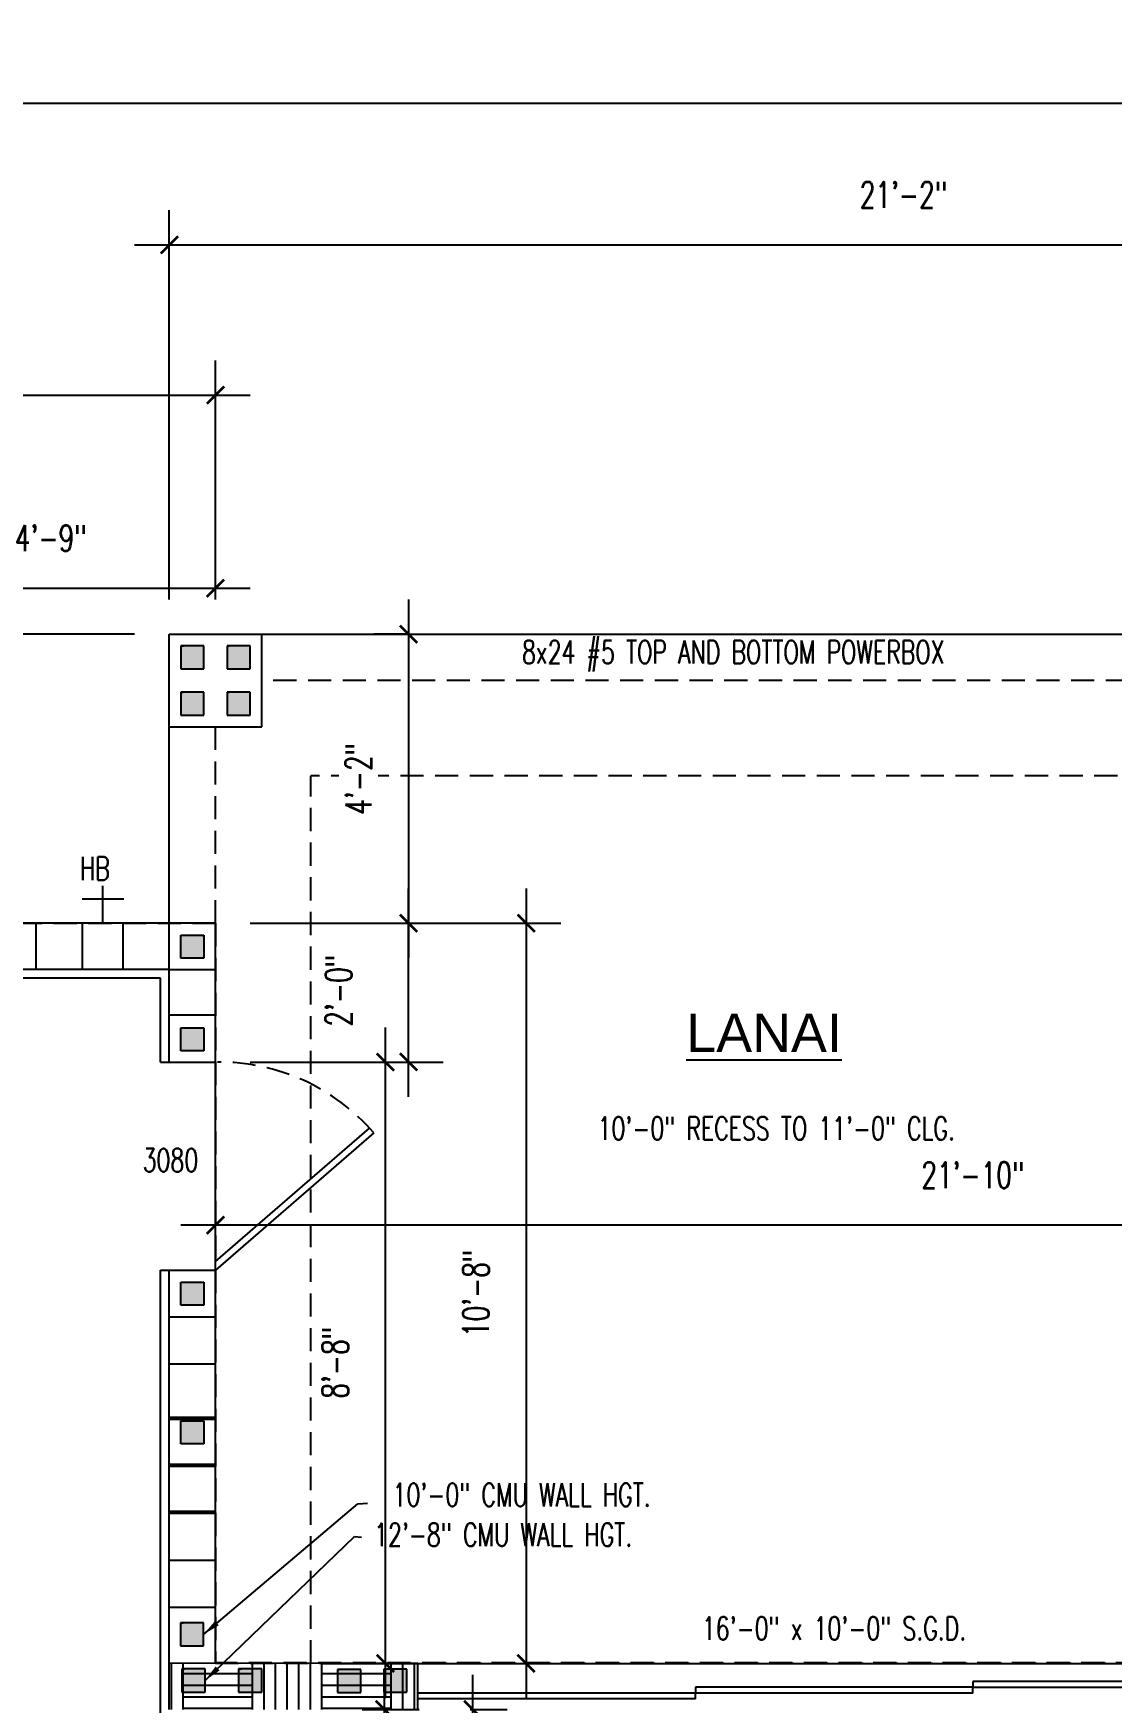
# Model space of a CAD drawing. Header units: inches. Extents: x -25328 to 8149, y -5530 to 4336.
# Drawn here: x -4409.9 to -4223.4, y 2403 to 2691.8 of the extents above; entities that cross this region are included whole.
import ezdxf

# ---------------------------------------------------------------- set-up
doc = ezdxf.new("R2010")
doc.units = ezdxf.units.IN
doc.header["$LTSCALE"] = 16
doc.header["$MEASUREMENT"] = 0
doc.linetypes.add('HIDDEN', pattern=[0.375, 0.25, -0.125])
doc.layers.get('0').update_dxf_attribs({"linetype": 'CONTINUOUS'})
doc.layers.get('DEFPOINTS').update_dxf_attribs({"linetype": 'CONTINUOUS'})
doc.layers.add('AREA', color=7, linetype='HIDDEN', plot=False)
for name, color, linetype in [('BLOCK', 8, 'CONTINUOUS'), ('CEILING', 8, 'CONTINUOUS'), ('CELLS', 165, 'CONTINUOUS'), ('CONC', 3, 'CONTINUOUS'), ('DIM', 5, 'CONTINUOUS'), ('DOORS', 1, 'CONTINUOUS'), ('DRY WALL', 8, 'CONTINUOUS'), ('TEXT', 11, 'CONTINUOUS'), ('TEXT ROOM', 3, 'CONTINUOUS'), ('WALLS EXT', 6, 'CONTINUOUS'), ('WALLS INT', 6, 'CONTINUOUS')]:
    doc.layers.add(name, color=color, linetype=linetype)
doc.styles.add('PAYTAS RM', font='romans.shx', dxfattribs={"width": 0.7, "height": 4.5})
doc.styles.add('PAYTS NOTES', font='romans.shx', dxfattribs={"width": 0.7, "height": 4.5})
doc.styles.add('TEST', font='swissk.ttf', dxfattribs={"height": 4})
doc.dimstyles.new('DIM- PAYTAS', dxfattribs={"dimscale": 48, "dimtxt": 0.1, "dimasz": 0.0625, "dimexe": 0.125, "dimexo": 0.125, "dimgap": 0.125, "dimtad": 1, "dimdec": 1, "dimzin": 3, "dimdsep": 46, "dimlunit": 4, "dimtxsty": 'PAYTAS RM', "dimblk": 'ARCHTICK', "dimcen": 0.09, "dimdle": 0.125, "dimclrd": 5, "dimclre": 5, "dimclrt": 11, "dimadec": 0, "dimazin": 0, "dimtfac": 1, "dimtdec": 1, "dimtofl": 0, "dimtmove": 2, "dimatfit": 3, "dimfxl": 0, "dimfrac": 2, "dimtolj": 1, "dimtzin": 3, "dimarcsym": 0})

# ---------------------------------------------------------------- blocks, each defined once
blk = doc.blocks.new('_ArchTick')
at = {"color": 0, "linetype": 'ByBlock', "const_width": 0.15}
blk.add_lwpolyline([(-0.5, -0.5), (0.5, 0.5)], dxfattribs=at)
blk = doc.blocks.new('*D260')
at = {"layer": 'DEFPOINTS', "color": 0, "transparency": 16777216}
for p in [(-4378.39, 2513.81), (-4349, 2513.81), (-4366.19, 2409.78)]:
    blk.add_point(p, dxfattribs=at)
at = {"layer": 'DIM', "color": 5, "lineweight": -2, "transparency": 16777216}
for p, q in [((-4349, 2403.78), (-4349, 2519.81)), ((-4372.39, 2513.81), (-4343, 2513.81)), ((-4360.19, 2409.78), (-4343, 2409.78))]:
    blk.add_line(p, q, dxfattribs=at)
at = {"layer": 'DIM', "color": 5, "lineweight": -2, "transparency": 16777216, "xscale": 3, "yscale": 3, "zscale": 3}
for p, rotation in [((-4349, 2513.81), 90), ((-4349, 2409.78), 270)]:
    blk.add_blockref('_ArchTick', p, dxfattribs=dict(at, rotation=rotation))
at = {"layer": 'DIM', "color": 11, "transparency": 16777216, "insert": (-4357.68, 2461.79), "char_height": 4.5, "attachment_point": 5, "rotation": 90, "style": 'PAYTAS RM'}
blk.add_mtext('\\A1;8\'-8"', dxfattribs=at)
blk = doc.blocks.new('*D261')
at = {"layer": 'DEFPOINTS', "color": 0, "transparency": 16777216}
for p in [(-4378.39, 2629.19), (-4378.39, 2587.81), (-4580.39, 2537.81)]:
    blk.add_point(p, dxfattribs=at)
at = {"layer": 'DIM', "color": 5, "lineweight": -2, "transparency": 16777216}
for p, q in [((-4580.39, 2543.81), (-4580.39, 2635.19)), ((-4378.39, 2593.81), (-4378.39, 2635.19)), ((-4586.39, 2629.19), (-4372.39, 2629.19))]:
    blk.add_line(p, q, dxfattribs=at)
at = {"layer": 'DIM', "color": 5, "lineweight": -2, "transparency": 16777216, "xscale": 3, "yscale": 3, "zscale": 3, "rotation": 180}
blk.add_blockref('_ArchTick', (-4580.39, 2629.19), dxfattribs=at)
at = {"layer": 'DIM', "color": 5, "lineweight": -2, "transparency": 16777216, "xscale": 3, "yscale": 3, "zscale": 3}
blk.add_blockref('_ArchTick', (-4378.39, 2629.19), dxfattribs=at)
at = {"layer": 'DIM', "color": 11, "transparency": 16777216, "insert": (-4479.39, 2637.87), "char_height": 4.5, "attachment_point": 5, "style": 'PAYTAS RM'}
blk.add_mtext('\\A1;16\'-10"', dxfattribs=at)
blk = doc.blocks.new('*D281')
at = {"layer": 'DEFPOINTS', "color": 0, "transparency": 16777216}
for p in [(-4378.39, 2485.58), (-4116.39, 2477.81), (-4378.39, 2439.03)]:
    blk.add_point(p, dxfattribs=at)
at = {"layer": 'DIM', "color": 5, "lineweight": -2, "transparency": 16777216}
for p, q in [((-4378.39, 2445.03), (-4378.39, 2491.58)), ((-4116.39, 2483.81), (-4116.39, 2491.58)), ((-4110.39, 2485.58), (-4384.39, 2485.58))]:
    blk.add_line(p, q, dxfattribs=at)
at = {"layer": 'DIM', "color": 5, "lineweight": -2, "transparency": 16777216, "xscale": 3, "yscale": 3, "zscale": 3, "rotation": 180}
blk.add_blockref('_ArchTick', (-4378.39, 2485.58), dxfattribs=at)
at = {"layer": 'DIM', "color": 5, "lineweight": -2, "transparency": 16777216, "xscale": 3, "yscale": 3, "zscale": 3}
blk.add_blockref('_ArchTick', (-4116.39, 2485.58), dxfattribs=at)
at = {"layer": 'DIM', "color": 11, "transparency": 16777216, "insert": (-4247.39, 2494.26), "char_height": 4.5, "attachment_point": 5, "style": 'PAYTAS RM', "bg_fill": 3, "box_fill_scale": 1.25, "bg_fill_color": 256, "bg_fill_true_color": 13158600, "bg_fill_transparency": 0}
blk.add_mtext('\\A1;21\'-10"', dxfattribs=at)
blk = doc.blocks.new('*D308')
at = {"layer": 'DEFPOINTS', "color": 0, "transparency": 16777216}
for p in [(-4378.39, 2537.81), (-4345, 2537.81), (-4378.39, 2513.81)]:
    blk.add_point(p, dxfattribs=at)
at = {"layer": 'DIM', "color": 5, "lineweight": -2, "transparency": 16777216}
for p, q in [((-4345, 2507.81), (-4345, 2543.81)), ((-4372.39, 2537.81), (-4339, 2537.81)), ((-4372.39, 2513.81), (-4339, 2513.81))]:
    blk.add_line(p, q, dxfattribs=at)
at = {"layer": 'DIM', "color": 5, "lineweight": -2, "transparency": 16777216, "xscale": 3, "yscale": 3, "zscale": 3}
for p, rotation in [((-4345, 2537.81), 90), ((-4345, 2513.81), 270)]:
    blk.add_blockref('_ArchTick', p, dxfattribs=dict(at, rotation=rotation))
at = {"layer": 'DIM', "color": 11, "transparency": 16777216, "insert": (-4357.09, 2526.15), "char_height": 4.5, "attachment_point": 5, "rotation": 90, "style": 'PAYTAS RM', "bg_fill": 3, "box_fill_scale": 1.25, "bg_fill_color": 256, "bg_fill_true_color": 13158600, "bg_fill_transparency": 0}
blk.add_mtext('\\A1;2\'-0"', dxfattribs=at)
blk = doc.blocks.new('CELL')
at = {"layer": 'CELLS', "linetype": 'Continuous'}
for p, q in [((-1.99, -1.89), (-1.99, 2.11)), ((-1.99, 2.11), (2.01, 2.11)), ((2.01, 2.11), (2.01, -1.89)), ((2.01, -1.89), (-1.99, -1.89))]:
    blk.add_line(p, q, dxfattribs=at)
for points in [[(-1.99, 2.11), (-1.99, -1.89), (2.01, 2.11), (-0.07, -1.89)], [(2.01, 2.11), (-0.07, -1.89), (2.01, -0.79), (1.71, -1.89)], [(2.01, -0.79), (1.71, -1.89), (2.01, -1.89)]]:
    blk.add_solid(points, dxfattribs=at)
blk = doc.blocks.new('*D344')
at = {"layer": 'DEFPOINTS', "color": 0, "transparency": 16777216}
for p in [(-4378.39, 2595.77), (-4378.39, 2590.67), (-4435.39, 2539.31)]:
    blk.add_point(p, dxfattribs=at)
at = {"layer": 'WALLS INT', "color": 5, "lineweight": -2, "transparency": 16777216}
for p, q in [((-4435.39, 2545.31), (-4435.39, 2601.77)), ((-4378.39, 2596.67), (-4378.39, 2601.77)), ((-4441.39, 2595.77), (-4372.39, 2595.77))]:
    blk.add_line(p, q, dxfattribs=at)
at = {"layer": 'WALLS INT', "color": 5, "lineweight": -2, "transparency": 16777216, "xscale": 3, "yscale": 3, "zscale": 3, "rotation": 180}
blk.add_blockref('_ArchTick', (-4435.39, 2595.77), dxfattribs=at)
at = {"layer": 'WALLS INT', "color": 5, "lineweight": -2, "transparency": 16777216, "xscale": 3, "yscale": 3, "zscale": 3}
blk.add_blockref('_ArchTick', (-4378.39, 2595.77), dxfattribs=at)
at = {"layer": 'WALLS INT', "color": 11, "transparency": 16777216, "insert": (-4406.89, 2604.45), "char_height": 4.5, "attachment_point": 5, "style": 'PAYTAS RM', "bg_fill": 3, "box_fill_scale": 1.25, "bg_fill_color": 256, "bg_fill_true_color": 13158600, "bg_fill_transparency": 0}
blk.add_mtext('\\A1;4\'-9"', dxfattribs=at)
blk = doc.blocks.new('*D351')
at = {"layer": 'DEFPOINTS', "color": 0, "transparency": 16777216}
for p in [(-4340.37, 2401.81), (-4333.92, 2127.81), (-4315.21, 2127.81)]:
    blk.add_point(p, dxfattribs=at)
at = {"layer": 'WALLS INT', "color": 5, "lineweight": -2, "transparency": 16777216}
for p, q in [((-4333.92, 2407.81), (-4333.92, 2121.81)), ((-4334.37, 2401.81), (-4327.92, 2401.81)), ((-4321.21, 2127.81), (-4339.92, 2127.81))]:
    blk.add_line(p, q, dxfattribs=at)
at = {"layer": 'WALLS INT', "color": 5, "lineweight": -2, "transparency": 16777216, "xscale": 3, "yscale": 3, "zscale": 3}
for p, rotation in [((-4333.92, 2401.81), 90), ((-4333.92, 2127.81), 270)]:
    blk.add_blockref('_ArchTick', p, dxfattribs=dict(at, rotation=rotation))
at = {"layer": 'WALLS INT', "color": 11, "transparency": 16777216, "insert": (-4319.82, 2265.81), "char_height": 4.5, "attachment_point": 5, "rotation": 90, "style": 'PAYTAS RM', "bg_fill": 3, "box_fill_scale": 1.25, "bg_fill_color": 256, "bg_fill_true_color": 13158600, "bg_fill_transparency": 0}
blk.add_mtext('\\A1;22\'-10"', dxfattribs=at)
blk = doc.blocks.new('*D538')
at = {"layer": 'DEFPOINTS', "color": 0, "transparency": 16777216}
for p in [(-4132.39, 2655.17), (-4386.39, 2587.81), (-4132.39, 2590.01)]:
    blk.add_point(p, dxfattribs=at)
at = {"layer": 'WALLS INT', "color": 5, "lineweight": -2, "transparency": 16777216}
for p, q in [((-4386.39, 2593.81), (-4386.39, 2661.17)), ((-4132.39, 2596.01), (-4132.39, 2661.17)), ((-4392.39, 2655.17), (-4126.39, 2655.17))]:
    blk.add_line(p, q, dxfattribs=at)
at = {"layer": 'WALLS INT', "color": 5, "lineweight": -2, "transparency": 16777216, "xscale": 3, "yscale": 3, "zscale": 3, "rotation": 180}
blk.add_blockref('_ArchTick', (-4386.39, 2655.17), dxfattribs=at)
at = {"layer": 'WALLS INT', "color": 5, "lineweight": -2, "transparency": 16777216, "xscale": 3, "yscale": 3, "zscale": 3}
blk.add_blockref('_ArchTick', (-4132.39, 2655.17), dxfattribs=at)
at = {"layer": 'WALLS INT', "color": 11, "transparency": 16777216, "insert": (-4259.39, 2663.85), "char_height": 4.5, "attachment_point": 5, "style": 'PAYTAS RM', "bg_fill": 3, "box_fill_scale": 1.25, "bg_fill_color": 256, "bg_fill_true_color": 13158600, "bg_fill_transparency": 0}
blk.add_mtext('\\A1;21\'-2"', dxfattribs=at)
blk = doc.blocks.new('*D554')
at = {"layer": 'DEFPOINTS', "color": 0, "transparency": 16777216}
for p in [(-4386.39, 2587.81), (-4640.87, 2537.81), (-4625.72, 2537.81)]:
    blk.add_point(p, dxfattribs=at)
at = {"layer": 'WALLS INT', "color": 5, "lineweight": -2, "transparency": 16777216}
for p, q in [((-4640.87, 2593.81), (-4640.87, 2531.81)), ((-4392.39, 2587.81), (-4646.87, 2587.81)), ((-4631.72, 2537.81), (-4646.87, 2537.81))]:
    blk.add_line(p, q, dxfattribs=at)
at = {"layer": 'WALLS INT', "color": 5, "lineweight": -2, "transparency": 16777216, "xscale": 3, "yscale": 3, "zscale": 3}
for p, rotation in [((-4640.87, 2587.81), 90), ((-4640.87, 2537.81), 270)]:
    blk.add_blockref('_ArchTick', p, dxfattribs=dict(at, rotation=rotation))
at = {"layer": 'WALLS INT', "color": 11, "transparency": 16777216, "insert": (-4649.55, 2562.81), "char_height": 4.5, "attachment_point": 5, "rotation": 90, "style": 'PAYTAS RM', "bg_fill": 3, "box_fill_scale": 1.25, "bg_fill_color": 256, "bg_fill_true_color": 13158600, "bg_fill_transparency": 0}
blk.add_mtext('\\A1;4\'-2"', dxfattribs=at)
blk = doc.blocks.new('*D1028')
at = {"layer": 'DEFPOINTS', "color": 0, "transparency": 16777216}
for p in [(-4338.85, 2587.81), (-4363.65, 2537.81), (-4345, 2537.81)]:
    blk.add_point(p, dxfattribs=at)
at = {"layer": 'DIM', "color": 5, "lineweight": -2, "transparency": 16777216}
for p, q in [((-4345, 2593.81), (-4345, 2531.81)), ((-4344.85, 2587.81), (-4351, 2587.81)), ((-4357.65, 2537.81), (-4339, 2537.81))]:
    blk.add_line(p, q, dxfattribs=at)
at = {"layer": 'DIM', "color": 5, "lineweight": -2, "transparency": 16777216, "xscale": 3, "yscale": 3, "zscale": 3}
for p, rotation in [((-4345, 2587.81), 90), ((-4345, 2537.81), 270)]:
    blk.add_blockref('_ArchTick', p, dxfattribs=dict(at, rotation=rotation))
at = {"layer": 'DIM', "color": 11, "transparency": 16777216, "insert": (-4353.68, 2562.81), "char_height": 4.5, "attachment_point": 5, "rotation": 90, "style": 'PAYTAS RM', "bg_fill": 3, "box_fill_scale": 1.25, "bg_fill_color": 256, "bg_fill_true_color": 13158600, "bg_fill_transparency": 0}
blk.add_mtext('\\A1;4\'-2"', dxfattribs=at)
blk = doc.blocks.new('A$C19babfad')
at = {"layer": 'TEXT', "insert": (0, 4.76), "char_height": 4, "width": 83.9529, "attachment_point": 1, "style": 'PAYTS NOTES'}
blk.add_mtext('\\pt4.004,8.009,12;10\'-0" RECESS TO 11\'-0" CLG.', dxfattribs=at)
blk = doc.blocks.new('*D1103')
at = {"layer": 'DEFPOINTS', "color": 0, "transparency": 16777216}
for p in [(-4359.05, 2401.81), (-4349.17, 2401.81), (-4336.28, 2379.89)]:
    blk.add_point(p, dxfattribs=at)
at = {"layer": 'DIM', "color": 5, "lineweight": -2, "transparency": 16777216}
for p, q in [((-4349.17, 2373.89), (-4349.17, 2407.81)), ((-4353.05, 2401.81), (-4343.17, 2401.81)), ((-4342.28, 2379.89), (-4355.17, 2379.89))]:
    blk.add_line(p, q, dxfattribs=at)
at = {"layer": 'DIM', "color": 5, "lineweight": -2, "transparency": 16777216, "xscale": 3, "yscale": 3, "zscale": 3}
for p, rotation in [((-4349.17, 2401.81), 90), ((-4349.17, 2379.89), 270)]:
    blk.add_blockref('_ArchTick', p, dxfattribs=dict(at, rotation=rotation))
at = {"layer": 'DIM', "color": 11, "transparency": 16777216, "insert": (-4328.36, 2391.7), "char_height": 4.5, "attachment_point": 5, "rotation": 90, "style": 'PAYTAS RM', "bg_fill": 3, "box_fill_scale": 1.25, "bg_fill_color": 256, "bg_fill_true_color": 13158600, "bg_fill_transparency": 0}
blk.add_mtext('\\A1;1\'-10"', dxfattribs=at)
blk = doc.blocks.new('*D1123')
at = {"layer": 'DEFPOINTS', "color": 0, "transparency": 16777216}
for p in [(-3794.39, 2679.71), (-3794.39, 2629.81), (-4580.39, 2605.34)]:
    blk.add_point(p, dxfattribs=at)
at = {"layer": 'DIM', "color": 5, "lineweight": -2, "transparency": 16777216}
for p, q in [((-4580.39, 2611.34), (-4580.39, 2685.71)), ((-3794.39, 2635.81), (-3794.39, 2685.71)), ((-4586.39, 2679.71), (-3788.39, 2679.71))]:
    blk.add_line(p, q, dxfattribs=at)
at = {"layer": 'DIM', "color": 5, "lineweight": -2, "transparency": 16777216, "xscale": 3, "yscale": 3, "zscale": 3, "rotation": 180}
blk.add_blockref('_ArchTick', (-4580.39, 2679.71), dxfattribs=at)
at = {"layer": 'DIM', "color": 5, "lineweight": -2, "transparency": 16777216, "xscale": 3, "yscale": 3, "zscale": 3}
blk.add_blockref('_ArchTick', (-3794.39, 2679.71), dxfattribs=at)
at = {"layer": 'DIM', "color": 11, "transparency": 16777216, "insert": (-4187.39, 2688.39), "char_height": 4.5, "attachment_point": 5, "style": 'PAYTAS RM', "bg_fill": 3, "box_fill_scale": 1.25, "bg_fill_color": 256, "bg_fill_true_color": 13158600, "bg_fill_transparency": 0}
blk.add_mtext('\\A1;65\'-6"', dxfattribs=at)
blk = doc.blocks.new('*D1218')
at = {"layer": 'DEFPOINTS', "color": 0, "transparency": 16777216}
for p in [(-4365.93, 2537.81), (-4324.66, 2409.77), (-4321.72, 2409.77)]:
    blk.add_point(p, dxfattribs=at)
at = {"layer": 'DIM', "color": 5, "lineweight": -2, "transparency": 16777216}
for p, q in [((-4324.66, 2543.81), (-4324.66, 2403.77)), ((-4359.93, 2537.81), (-4318.66, 2537.81)), ((-4327.72, 2409.77), (-4330.66, 2409.77))]:
    blk.add_line(p, q, dxfattribs=at)
at = {"layer": 'DIM', "color": 5, "lineweight": -2, "transparency": 16777216, "xscale": 3, "yscale": 3, "zscale": 3}
for p, rotation in [((-4324.66, 2537.81), 90), ((-4324.66, 2409.77), 270)]:
    blk.add_blockref('_ArchTick', p, dxfattribs=dict(at, rotation=rotation))
at = {"layer": 'DIM', "color": 11, "transparency": 16777216, "insert": (-4333.34, 2473.79), "char_height": 4.5, "attachment_point": 5, "rotation": 90, "style": 'PAYTAS RM', "bg_fill": 3, "box_fill_scale": 1.25, "bg_fill_color": 256, "bg_fill_true_color": 13158600, "bg_fill_transparency": 0}
blk.add_mtext('\\A1;10\'-8"', dxfattribs=at)

msp = doc.modelspace()

# ---------------------------------------------------------------- hatches: boundary and pattern name
at = {"layer": 'DIM'}
h = msp.add_hatch(dxfattribs=at)
h.set_pattern_fill('AR-PARQ1', color=256)
h.set_pattern_definition([(90, (-4, 0), (-12, 12), [12, -12]), (90, (-2, 0), (-12, 12), [12, -12]), (90, (0, 0), (-12, 12), [12, -12]), (90, (2, 0), (-12, 12), [12, -12]), (90, (4, 0), (-12, 12), [12, -12]), (90, (6, 0), (-12, 12), [12, -12]), (90, (8, 0), (-12, 12), [12, -12]), (0, (-4, 12), (12, -12), [12, -12]), (0, (-4, 14), (12, -12), [12, -12]), (0, (-4, 16), (12, -12), [12, -12]), (0, (-4, 18), (12, -12), [12, -12]), (0, (-4, 20), (12, -12), [12, -12]), (0, (-4, 22), (12, -12), [12, -12]), (0, (-4, 24), (12, -12), [12, -12])])
h.paths.add_polyline_path([(-4343.39364874, 2401.80728168), (-4343.39364874, 2409.76119381), (-4386.39364874, 2409.79649587), (-4386.39364874, 2401.80728168)])

# ---------------------------------------------------------------- linework, layer by layer
at = {"layer": 'BLOCK'}
for p, q in [((-4409.39364874, 2529.80728168), (-4409.39364874, 2537.80728168)), ((-4401.39364874, 2529.80728168), (-4401.39364874, 2537.80728168)), ((-4394.39364874, 2529.80728168), (-4394.39364874, 2537.80728168)), ((-4386.39364874, 2529.80728168), (-4386.39364874, 2537.80728168)), ((-4378.39364874, 2436.06520464), (-4386.39364874, 2436.06520464)), ((-4378.39364874, 2435.69020464), (-4386.39364874, 2435.69020464)), ((-4378.39364874, 2427.56520464), (-4386.39364874, 2427.56520464)), ((-4378.39364874, 2419.44020464), (-4386.39364874, 2419.44020464))]:
    msp.add_line(p, q, dxfattribs=at)
at = {"layer": 'CEILING', "linetype": 'HIDDEN'}
for p, q in [((-4124.39364874, 2579.80728168), (-4370.39364874, 2579.80728168)), ((-4102.39364874, 2563.3427861), (-4361.92915317, 2563.3427861))]:
    msp.add_line(p, q, dxfattribs=at)
at = {"layer": 'CONC'}
for p, q in [((-4386.39364874, 2587.80728168), (-4132.39364874, 2587.80728168)), ((-4386.39364874, 2571.80728168), (-4370.39364874, 2571.80728168))]:
    msp.add_line(p, q, dxfattribs=at)
at = {"layer": 'DOORS'}
for p, q in [((-4247.39364874, 2405.64503534), (-4295.39364874, 2405.64503534)), ((-4295.39364874, 2405.64503534), (-4295.39364874, 2404.64503534)), ((-4247.39364874, 2406.64503534), (-4247.39364874, 2405.64503534)), ((-4199.39364874, 2406.64503534), (-4247.39364874, 2406.64503534)), ((-4247.39364874, 2405.64503534), (-4199.39364874, 2405.64503534)), ((-4247.39364874, 2404.64503534), (-4247.39364874, 2405.64503534)), ((-4295.39364874, 2404.64503534), (-4343.39364874, 2404.64503534)), ((-4295.39364874, 2403.64503534), (-4343.39364874, 2403.64503534)), ((-4295.39364874, 2403.64503534), (-4295.39364874, 2404.64503534)), ((-4247.39364874, 2404.64503534), (-4295.39364874, 2404.64503534))]:
    msp.add_line(p, q, dxfattribs=at)
at = {"layer": 'DRY WALL'}
msp.add_line((-4387.89364874, 2528.30728168), (-4570.89364874, 2528.30728168), dxfattribs=at)
at = {"layer": 'WALLS EXT'}
for p, q in [((-4378.39364874, 2537.80728168), (-4417.39364874, 2537.80728168)), ((-4386.39364874, 2529.80728168), (-4417.39364874, 2529.80728168))]:
    msp.add_line(p, q, dxfattribs=at)
at = {"layer": 'WALLS INT'}
for p, q in [((-4370.39364874, 2571.80728168), (-4370.39364874, 2587.80728168)), ((-4378.39364874, 2409.79281257), (-4378.39364874, 2537.80728168)), ((-4386.39364874, 2513.80728168), (-4386.39364874, 2529.80728168)), ((-4387.89364874, 2513.80728168), (-4387.89364874, 2528.30728168)), ((-4387.89364874, 2273.80728168), (-4387.89364874, 2477.80728168)), ((-4386.39364874, 2401.80728168), (-4386.39364874, 2477.80728168)), ((-4387.89364874, 2273.80728168), (-4387.89364874, 2447.3220003)), ((-4343.39364874, 2409.74249275), (-4386.39364874, 2409.79977978)), ((-4343.40944867, 2409.77488721), (-4139.41867731, 2409.77488721)), ((-4343.40944867, 2401.80728168), (-4343.40944867, 2409.74250572))]:
    msp.add_line(p, q, dxfattribs=at)

# ---------------------------------------------------------------- block references
at = {"layer": 'CELLS', "rotation": 90.00000000000001}
for p in [(-4382.2829758, 2533.740594), (-4382.2829758, 2517.740594)]:
    msp.add_blockref('CELL', p, dxfattribs=at)
at = {"layer": 'CELLS', "xscale": -1, "rotation": 270}
for p in [(-4382.56026504, 2414.77725028), (-4382.30401959, 2406.80964475), (-4372.50432169, 2406.80964475), (-4355.3939696, 2406.7254489), (-4347.39409549, 2406.77032874)]:
    msp.add_blockref('CELL', p, dxfattribs=at)
at = {"layer": 'DIM'}
msp.add_blockref('A$C19babfad', (-4312.28845858, 2499.56286901), dxfattribs=at)

# ---------------------------------------------------------------- texts
at = {"layer": 'TEXT', "char_height": 4, "attachment_point": 1, "style": 'PAYTS NOTES'}
for s, insert, width in [('\\pt4.004,8.009,12;8x24 #5 TOP AND BOTTOM POWERBOX', (-4325.37739226, 2586.72674534), 83.9529322576), ('\\A1;12\'-8" CMU WALL HGT.', (-4350.94963001, 2434.02685636), 63.7115776147), ('\\A1;16\'-0" x 10\'-0" S.G.D.', (-4294.25570824, 2417.82310771), 80.2474234355)]:
    msp.add_mtext(s, dxfattribs=dict(at, insert=insert, width=width))
at = {"layer": 'TEXT ROOM', "insert": (-4283.51012911, 2515.5368944), "char_height": 5, "width": 67.7245353783, "attachment_point": 8, "style": 'TEST'}
msp.add_mtext('{\\fSansSerif|b0|i0|c2|p2;\\H1.333x;\\LLANAI}', dxfattribs=at)

# ---------------------------------------------------------------- dimensions: what is measured, and where the dimension line sits
at = {"layer": 'DIM'}
for base, p1, p2, angle, picture, middle in [((-4378.39364874, 2629.19490513), (-4580.39364874, 2537.80728168), (-4378.39364874, 2587.80728168), 0, '*D261', (-4479.39364874, 2637.87347656)), ((-4349.00076736, 2513.80728168), (-4366.1908725, 2409.78218515), (-4378.39364874, 2513.80728168), 90, '*D260', (-4357.67933879, 2461.79473342))]:
    dim = msp.add_linear_dim(base=base, p1=p1, p2=p2, angle=angle, dimstyle='DIM- PAYTAS', dxfattribs=at)
    dim.commit()
    dim.dimension.update_dxf_attribs({"geometry": picture, "text_midpoint": middle})

# ---------------------------------------------------------------- leaders
for points in [[(-4380.44959209, 2414.78641981), (-4353.79363959, 2437.36494698), (-4352.09578216, 2437.47806229)], [(-4380.19334665, 2406.81881428), (-4354.35959207, 2431.70853443), (-4353.11446574, 2431.59539423)]]:
    msp.add_leader(points, dimstyle='DIM- PAYTAS', override={"dimgap": 0.125, "dimtad": 0, "dimtfill": 1, "dimarcsym": 2}, dxfattribs=at)

# ---------------------------------------------------------------- next in the draw order: dimensions: what is measured, and where the dimension line sits
dim = msp.add_linear_dim(base=(-4345.00076736, 2537.80728168), p1=(-4378.39364874, 2513.80728168), p2=(-4378.39364874, 2537.80728168), angle=90, dimstyle='DIM- PAYTAS', override={"dimtfill": 1, "dimarcsym": 2}, dxfattribs=at)
dim.commit()
dim.dimension.update_dxf_attribs({"geometry": '*D308', "text_midpoint": (-4357.08862797, 2526.15313313), "dimtype": 160})
dim = msp.add_linear_dim(base=(-4378.39364874, 2485.57919558), p1=(-4116.39364874, 2477.80728168), p2=(-4378.39364874, 2439.03244198), angle=180, dimstyle='DIM- PAYTAS', override={"dimtfill": 1, "dimarcsym": 2}, dxfattribs=at)
dim.commit()
dim.dimension.update_dxf_attribs({"geometry": '*D281', "text_midpoint": (-4247.39364874, 2494.25776701)})
at = {"layer": 'WALLS INT'}
dim = msp.add_linear_dim(base=(-4333.92282619, 2127.80728168), p1=(-4340.36601936, 2401.80728168), p2=(-4315.21320057, 2127.80728168), angle=90, dimstyle='DIM- PAYTAS', override={"dimtfill": 1, "dimarcsym": 2}, dxfattribs=at)
dim.commit()
dim.dimension.update_dxf_attribs({"geometry": '*D351', "text_midpoint": (-4319.82238494, 2265.80728168), "dimtype": 160})

# ---------------------------------------------------------------- next in the draw order: linework, layer by layer
at = {"layer": 'BLOCK'}
for p, q in [((-4386.39364874, 2529.80728168), (-4378.39364874, 2529.80728168)), ((-4378.39364874, 2521.93228168), (-4386.39364874, 2521.93228168)), ((-4378.39364874, 2469.68228168), (-4386.39364874, 2469.68228168)), ((-4378.39364874, 2461.55728168), (-4386.39364874, 2461.55728168)), ((-4378.39364874, 2452.31520464), (-4386.39364874, 2452.31520464)), ((-4378.39364874, 2451.94020464), (-4386.39364874, 2451.94020464)), ((-4378.39364874, 2444.19020464), (-4386.39364874, 2444.19020464)), ((-4378.39364874, 2443.81520464), (-4386.39364874, 2443.81520464))]:
    msp.add_line(p, q, dxfattribs=at)
at = {"layer": 'CEILING', "linetype": 'HIDDEN'}
msp.add_line((-4361.92915317, 2409.76718679), (-4361.92915317, 2563.3427861), dxfattribs=at)
at = {"layer": 'DOORS'}
for p, q in [((-4378.39364874, 2479.30024816), (-4351.75954077, 2502.3904665)), ((-4351.00465967, 2501.54490439), (-4378.39364874, 2477.80024816))]:
    msp.add_line(p, q, dxfattribs=at)
at = {"layer": 'DOORS', "color": 8, "linetype": 'HIDDEN'}
msp.add_arc((-4377.79928786, 2478.38356844), 35.4175039, 40.8402080176, 90.3908763869, dxfattribs=at)
at = {"layer": 'WALLS INT'}
for p, q in [((-4387.89364874, 2513.80728168), (-4378.39364874, 2513.80728168)), ((-4387.89364874, 2477.80728168), (-4378.39364874, 2477.80728168))]:
    msp.add_line(p, q, dxfattribs=at)

# ---------------------------------------------------------------- next in the draw order: block references
at = {"layer": 'CELLS', "rotation": 90.00000000000001}
for p in [(-4382.2829758, 2473.740594), (-4382.2829758, 2449.740594)]:
    msp.add_blockref('CELL', p, dxfattribs=at)

# ---------------------------------------------------------------- next in the draw order: texts
at = {"layer": 'TEXT', "char_height": 4, "attachment_point": 1, "style": 'PAYTS NOTES'}
for s, insert, width in [('\\A1; 3080 ', (-4392.91125467, 2498.82952305), 40.4925217761), ('\\A1;10\'-0" CMU WALL HGT.', (-4347.74729537, 2440.93055625), 63.7115776147)]:
    msp.add_mtext(s, dxfattribs=dict(at, insert=insert, width=width))

# ---------------------------------------------------------------- next in the draw order: dimensions: what is measured, and where the dimension line sits
at = {"layer": 'DIM'}
dim = msp.add_linear_dim(base=(-4349.17319679, 2401.80728168), p1=(-4336.27529024, 2379.8862219), p2=(-4359.05430292, 2401.80728168), angle=90, dimstyle='DIM- PAYTAS', override={"dimtfill": 1, "dimarcsym": 2}, dxfattribs=at)
dim.commit()
dim.dimension.update_dxf_attribs({"geometry": '*D1103', "text_midpoint": (-4328.35628527, 2391.70124874), "dimtype": 160})
at = {"layer": 'WALLS INT'}
dim = msp.add_linear_dim(base=(-4378.39364874, 2595.77442711), p1=(-4435.39364874, 2539.30728168), p2=(-4378.39364874, 2590.67239476), dimstyle='DIM- PAYTAS', override={"dimtfill": 1, "dimarcsym": 2}, dxfattribs=at)
dim.commit()
dim.dimension.update_dxf_attribs({"geometry": '*D344', "text_midpoint": (-4406.89364874, 2604.45299853)})

# ---------------------------------------------------------------- next in the draw order: linework, layer by layer
at = {"layer": 'CEILING', "linetype": 'HIDDEN'}
msp.add_line((-4378.39364874, 2537.80728168), (-4378.39364874, 2571.80728168), dxfattribs=at)
at = {"layer": 'WALLS INT'}
for p, q in [((-4386.39364874, 2537.80728168), (-4386.39364874, 2587.80728168)), ((-4397.89364874, 2537.80728168), (-4397.89364874, 2544.29892693)), ((-4401.48318222, 2542.03038361), (-4394.22796231, 2542.03038361))]:
    msp.add_line(p, q, dxfattribs=at)

# ---------------------------------------------------------------- next in the draw order: block references
at = {"layer": 'CELLS', "xscale": -1, "rotation": 270}
for p in [(-4382.50432169, 2583.79811215), (-4374.50432169, 2583.79811215), (-4382.50432169, 2575.79811215), (-4374.50432169, 2575.79811215)]:
    msp.add_blockref('CELL', p, dxfattribs=at)

# ---------------------------------------------------------------- next in the draw order: texts
at = {"layer": 'TEXT', "insert": (-4396.68123607, 2549.2954442), "char_height": 4, "width": 65.4658403887, "attachment_point": 3, "style": 'PAYTS NOTES'}
msp.add_mtext('\\A1;HB', dxfattribs=at)

# ---------------------------------------------------------------- next in the draw order: dimensions: what is measured, and where the dimension line sits
at = {"layer": 'WALLS INT'}
dim = msp.add_linear_dim(base=(-4132.39364874, 2655.17391866), p1=(-4386.39364874, 2587.80728168), p2=(-4132.39364874, 2590.01156158), dimstyle='DIM- PAYTAS', override={"dimtfill": 1, "dimarcsym": 2}, dxfattribs=at)
dim.commit()
dim.dimension.update_dxf_attribs({"geometry": '*D538', "text_midpoint": (-4259.39364874, 2663.85249009)})

# ---------------------------------------------------------------- next in the draw order: dimensions: what is measured, and where the dimension line sits
at = {"layer": 'DIM'}
dim = msp.add_linear_dim(base=(-4345.00076736, 2537.80728168), p1=(-4338.85335685, 2587.80728168), p2=(-4363.65094397, 2537.80728168), angle=90, dimstyle='DIM- PAYTAS', override={"dimtfill": 1, "dimarcsym": 2}, dxfattribs=at)
dim.commit()
dim.dimension.update_dxf_attribs({"geometry": '*D1028', "text_midpoint": (-4353.67933879, 2562.80728168)})
at = {"layer": 'WALLS INT'}
dim = msp.add_linear_dim(base=(-4640.87076832, 2537.80728168), p1=(-4386.39364874, 2587.80728168), p2=(-4625.72060482, 2537.80728168), angle=90, dimstyle='DIM- PAYTAS', override={"dimtfill": 1, "dimarcsym": 2}, dxfattribs=at)
dim.commit()
dim.dimension.update_dxf_attribs({"geometry": '*D554', "text_midpoint": (-4649.54933975, 2562.80728168)})

# ---------------------------------------------------------------- next in the draw order: linework, layer by layer
at = {"layer": 'AREA'}
for points in [[(-4386.39364874, 2537.80728168), (-4386.39364874, 2587.80728168), (-4132.39364874, 2587.80728168), (-4132.39364874, 2629.80728168), (-3794.39364874, 2629.80728168), (-3794.39364874, 2477.80728168), (-3944.39364874, 2477.80728168), (-3944.39364874, 2535.80728168), (-4116.24635393, 2535.80728168), (-4116.63938334, 2409.86502212), (-4378.39364874, 2409.86502212), (-4378.39364874, 2537.80728168), (-4386.39364874, 2537.80728168)], [(-4580.39364874, 2537.80728168), (-4378.39364874, 2537.80728168), (-4378.39364874, 2409.79281257), (-4116.63938334, 2409.86502212)]]:
    msp.add_lwpolyline(points, dxfattribs=at)

# ---------------------------------------------------------------- next in the draw order: dimensions: what is measured, and where the dimension line sits
at = {"layer": 'DIM'}
dim = msp.add_linear_dim(base=(-3794.39364874, 2679.71050983), p1=(-4580.39364874, 2605.34336139), p2=(-3794.39364874, 2629.80728168), dimstyle='DIM- PAYTAS', override={"dimtfill": 1, "dimarcsym": 2}, dxfattribs=at)
dim.commit()
dim.dimension.update_dxf_attribs({"geometry": '*D1123', "text_midpoint": (-4187.39364874, 2688.38908125)})
dim = msp.add_linear_dim(base=(-4324.65924663, 2409.77488721), p1=(-4365.93101329, 2537.80728168), p2=(-4321.72467541, 2409.77488721), angle=90, dimstyle='DIM- PAYTAS', override={"dimtfill": 1, "dimarcsym": 2}, dxfattribs=at)
dim.commit()
dim.dimension.update_dxf_attribs({"geometry": '*D1218', "text_midpoint": (-4333.33781806, 2473.79108445)})

doc.saveas('drawing.dxf')
